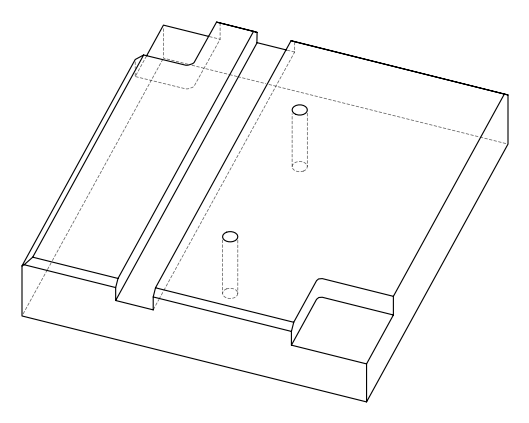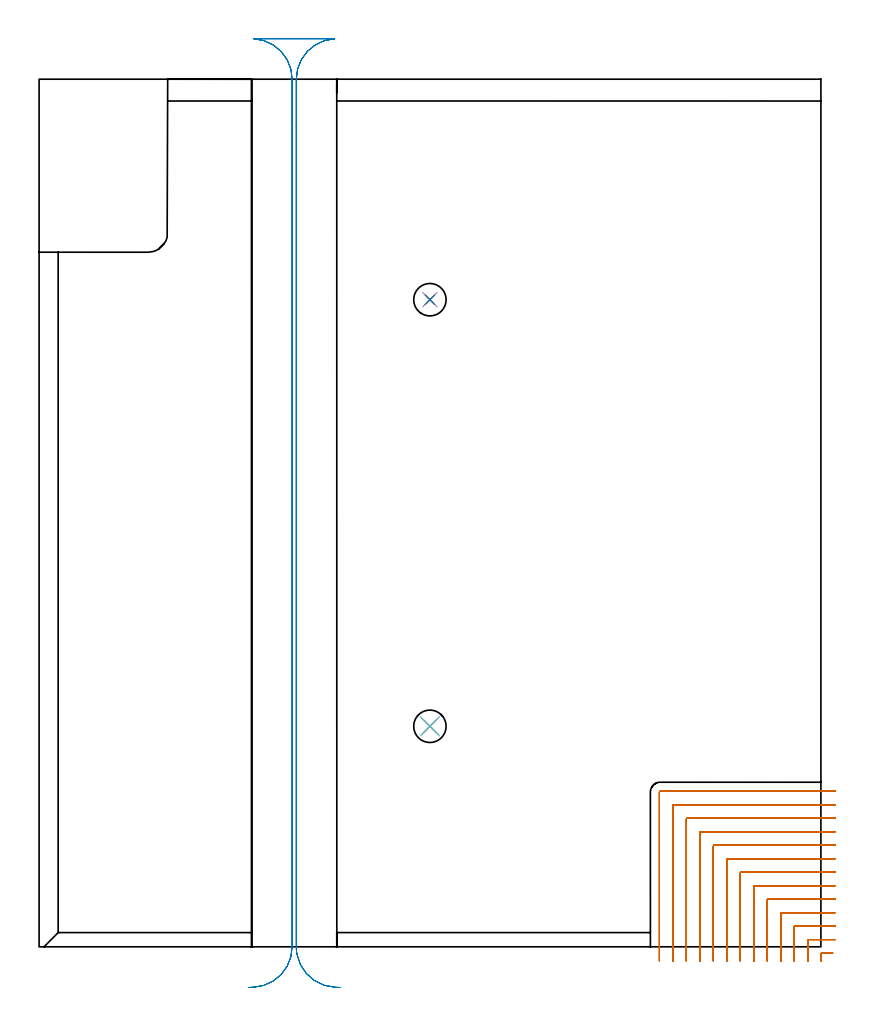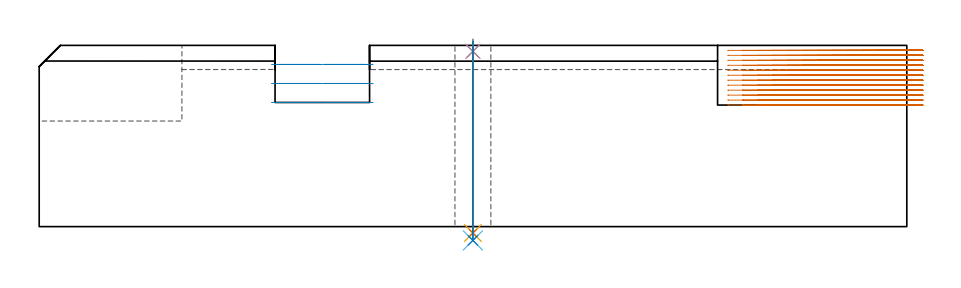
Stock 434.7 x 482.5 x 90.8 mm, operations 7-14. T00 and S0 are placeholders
(PLAN: 14 operations, 8 tool changes, 88.2 min)
(1 AREA_MILL | FG_CHAMFER_SURFACE | UGT0205_001 | 2.9 min | 3832 mm3)
(2 AREA_MILL_1 | FG_CHAMFER_SURFACE_1 | UGT0205_001 | 2.07 min | 4381 mm3)
(3 AREA_MILL_2 | FG_CHAMFER_SURFACE_2 | UGT0205_001 | 4.4 min | 5748 mm3)
(4 AREA_MILL_3 | FG_CHAMFER_SURFACE_3 | UGT0205_001 | 12.51 min | 21789 mm3)
(5 AREA_MILL_4 | FG_CHAMFER_SURFACE_4 | UGT0205_001 | 10.97 min | 20191 mm3)
(6 MILL_CORNER_NOTCH_RECTANGULAR | CORNER_NOTCH_RECTANGULAR | UGT0201_094 | Follow Part, ap 5, ae 75% | 10.12 min | 258895 mm3)
(7 MILL_CORNER_NOTCH_RECTANGULAR_1 | CORNER_NOTCH_RECTANGULAR_1 | NXT0201_013 | Follow Part, ap 2.5, ae 75% | 35.77 min | 259021 mm3)
(8 MILL_RECTANGULAR_SLOT | SLOT_RECTANGULAR | UGT0201_009 | Follow Part, ap 11.25, ae 75% | 7.74 min | 651519 mm3)
(9 SPOT_DRILL | STEP1HOLE | NXT0321_9005460120000 | 0.05 min | 150 mm3)
(10 SPOT_DRILL_1 | STEP1HOLE_1 | NXT0321_9005460120000 | 0.05 min | 151 mm3)
(11 DRILL_THROUGH_HOLE_INTO_CENTER | STEP1HOLE | NXT0301_065 | 0.39 min | 6181 mm3)
(12 DRILL_TO_ENLARGE_THROUGH_HOLE | STEP1HOLE | UGT0301_046 | 0.4 min | 16803 mm3)
(13 DRILL_THROUGH_HOLE_INTO_CENTER_1 | STEP1HOLE_1 | NXT0301_065 | 0.39 min | 6031 mm3)
(14 DRILL_TO_ENLARGE_THROUGH_HOLE_1 | STEP1HOLE_1 | UGT0301_046 | 0.4 min | 16817 mm3)
(TOOL UGT0205_001 | Chamfer Mill 20 x 3 x 45 deg. | D20 FL50 Z2)
(TOOL UGT0201_094 | End mill 20 mm | D20 FL38 Z4)
(TOOL NXT0201_013 | ENDMILL 10mm | D10 FL30 Z4)
(TOOL UGT0201_009 | End Mill 45 mm | D45 FL63 Z6)
(TOOL NXT0321_9005460120000 | NC Spot Drill, 142deg, 12mm, Carbide, Uncoated | D12 PA142 FL30 Z2)
(TOOL NXT0301_065 | Carbide Drill 9.4mm [860.1-0940-075A1-MM 2214] | D9.4 PA140 FL98 Z2)
(TOOL UGT0301_046 | Twist Drill 18 mm | D18 PA118 FL130 Z2)
(OP 7 MILL_CORNER_NOTCH_RECTANGULAR_1)
G17 G21 G94 G90
T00 M6
G54
G17 G0 G90 X441.271 Y-3.5 S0 M3
G43 Z100.8 H0
Z88.308
G94 G1 X438.271 F250.
X435.394
G3 X434.9 Y-3.994 R0.5
G1 Y-4.672
X434.899 Y-4.996
X434.889 Y-7.996
G0 Z100.8
X442.7 Y4.
Z88.308
G1 X439.7
X427.894 F500.
G3 X427.4 Y3.506 R0.5
G1 Y-4.672
X427.399 Y-5.
X427.387 Y-8. F250.
G0 Z100.8
X442.7 Y11.5
Z88.308
G1 X439.7
X420.394 F500.
G3 X419.9 Y11.006 R0.5
G1 Y-4.672
X419.899 Y-5.
X419.886 Y-8. F250.
G0 Z100.8
X442.7 Y19.
Z88.308
G1 X439.7
X412.895 F500.
G3 X412.4 Y18.505 R0.5
G1 Y-4.672
X412.399 Y-5.
X412.385 Y-8. F250.
G0 Z100.8
X442.7 Y26.5
Z88.308
G1 X439.7
X405.395 F500.
G3 X404.9 Y26.005 R0.5
G1 Y-4.672
X404.899 Y-5.
X404.883 Y-8. F250.
G0 Z100.8
X442.7 Y34.
Z88.308
G1 X439.7
X397.895 F500.
G3 X397.4 Y33.505 R0.5
G1 Y-4.672
G2 X397.399 Y-5. R52.5
G1 X397.38 Y-8. F250.
G0 Z100.8
X442.7 Y41.5
Z88.308
G1 X439.7
X390.395 F500.
G3 X389.9 Y41.005 R0.5
G1 Y-4.672
G2 X389.899 Y-5. R45.
G1 X389.877 Y-8. F250.
G0 Z100.8
X442.7 Y49.
Z88.308
G1 X439.7
X382.896 F500.
G3 X382.4 Y48.504 R0.5
G1 Y-4.672
G2 X382.399 Y-5. R37.5
G1 X382.372 Y-8. F250.
G0 Z100.8
X442.7 Y56.5
Z88.308
G1 X439.7
X375.396 F500.
G3 X374.9 Y56.004 R0.5
G1 Y-4.672
G2 X374.898 Y-5. R30.
G1 X374.865 Y-8. F250.
G0 Z100.8
X442.7 Y64.
Z88.308
G1 X439.7
X367.896 F500.
G3 X367.4 Y63.504 R0.5
G1 Y-4.672
G2 X367.398 Y-5. R22.5
G1 X367.354 Y-8. F250.
G0 Z100.8
X442.7 Y71.5
Z88.308
G1 X439.7
X360.396 F500.
G3 X359.9 Y71.004 R0.5
G1 Y-4.672
G2 X359.896 Y-5. R15.
G1 X359.831 Y-7.999 F250.
G0 Z100.8
X442.7 Y79.
Z88.308
G1 X439.7
X352.896 F500.
G3 X352.4 Y78.504 R0.5
G1 Y-4.672
G2 X352.393 Y-5. R7.5
G1 X352.262 Y-7.997 F250.
G0 Z100.8
X442.7 Y86.5
Z88.308
G1 X439.7
X345.396 F500.
G3 X344.9 Y86.004 R0.5
G1 Y-4.672
Y-7.672 F250.
G0 Z100.8
X441.271 Y-3.5
Z85.817
G1 X438.271
X435.394
G3 X434.9 Y-3.994 R0.5
G1 Y-4.996
Y-7.996
G0 Z100.8
X442.7 Y4.
Z85.817
G1 X439.7
X427.894 F500.
G3 X427.4 Y3.506 R0.5
G1 Y-5.
Y-8. F250.
G0 Z100.8
X442.7 Y11.5
Z85.817
G1 X439.7
X420.394 F500.
G3 X419.9 Y11.006 R0.5
G1 Y-5.
Y-8. F250.
G0 Z100.8
X442.7 Y19.
Z85.817
G1 X439.7
X412.895 F500.
G3 X412.4 Y18.505 R0.5
G1 Y-5.
Y-8. F250.
G0 Z100.8
X442.7 Y26.5
Z85.817
G1 X439.7
X405.395 F500.
G3 X404.9 Y26.005 R0.5
G1 Y-5.
Y-8. F250.
G0 Z100.8
X442.7 Y34.
Z85.817
G1 X439.7
X397.895 F500.
G3 X397.4 Y33.505 R0.5
G1 Y-5.
Y-8. F250.
G0 Z100.8
X442.7 Y41.5
Z85.817
G1 X439.7
X390.395 F500.
G3 X389.9 Y41.005 R0.5
G1 Y-5.
Y-8. F250.
G0 Z100.8
X442.7 Y49.
Z85.817
G1 X439.7
X382.896 F500.
G3 X382.4 Y48.504 R0.5
G1 Y-5.
Y-8. F250.
G0 Z100.8
X442.7 Y56.5
Z85.817
G1 X439.7
X375.396 F500.
G3 X374.9 Y56.004 R0.5
G1 Y-5.
Y-8. F250.
G0 Z100.8
X442.7 Y64.
Z85.817
G1 X439.7
X367.896 F500.
G3 X367.4 Y63.504 R0.5
G1 Y-5.
Y-8. F250.
G0 Z100.8
X442.7 Y71.5
Z85.817
G1 X439.7
X360.396 F500.
G3 X359.9 Y71.004 R0.5
G1 Y-5.
Y-8. F250.
G0 Z100.8
X442.7 Y79.
Z85.817
G1 X439.7
X352.896 F500.
G3 X352.4 Y78.504 R0.5
G1 Y-5.
Y-8. F250.
G0 Z100.8
X442.7 Y86.5
Z85.817
G1 X439.7
X345.396 F500.
G3 X344.9 Y86.004 R0.5
G1 Y-5.
Y-8. F250.
G0 Z100.8
X441.271 Y-3.5
Z83.325
G1 X438.271
X435.394
G3 X434.9 Y-3.994 R0.5
G1 Y-4.996
Y-7.996
G0 Z100.8
X442.7 Y4.
Z83.325
G1 X439.7
X427.894 F500.
G3 X427.4 Y3.506 R0.5
G1 Y-5.
Y-8. F250.
G0 Z100.8
X442.7 Y11.5
Z83.325
G1 X439.7
X420.394 F500.
G3 X419.9 Y11.006 R0.5
G1 Y-5.
Y-8. F250.
G0 Z100.8
X442.7 Y19.
Z83.325
G1 X439.7
X412.895 F500.
G3 X412.4 Y18.505 R0.5
G1 Y-5.
Y-8. F250.
G0 Z100.8
X442.7 Y26.5
Z83.325
G1 X439.7
X405.395 F500.
G3 X404.9 Y26.005 R0.5
G1 Y-5.
Y-8. F250.
G0 Z100.8
X442.7 Y34.
Z83.325
G1 X439.7
X397.895 F500.
G3 X397.4 Y33.505 R0.5
G1 Y-5.
Y-8. F250.
G0 Z100.8
X442.7 Y41.5
Z83.325
G1 X439.7
X390.395 F500.
G3 X389.9 Y41.005 R0.5
G1 Y-5.
Y-8. F250.
G0 Z100.8
X442.7 Y49.
Z83.325
G1 X439.7
X382.896 F500.
G3 X382.4 Y48.504 R0.5
G1 Y-5.
Y-8. F250.
G0 Z100.8
X442.7 Y56.5
Z83.325
G1 X439.7
X375.396 F500.
G3 X374.9 Y56.004 R0.5
G1 Y-5.
Y-8. F250.
G0 Z100.8
X442.7 Y64.
Z83.325
G1 X439.7
X367.896 F500.
G3 X367.4 Y63.504 R0.5
G1 Y-5.
Y-8. F250.
G0 Z100.8
X442.7 Y71.5
Z83.325
G1 X439.7
X360.396 F500.
G3 X359.9 Y71.004 R0.5
G1 Y-5.
Y-8. F250.
G0 Z100.8
X442.7 Y79.
Z83.325
G1 X439.7
X352.896 F500.
G3 X352.4 Y78.504 R0.5
G1 Y-5.
Y-8. F250.
G0 Z100.8
X442.7 Y86.5
Z83.325
G1 X439.7
X345.396 F500.
G3 X344.9 Y86.004 R0.5
G1 Y-5.
Y-8. F250.
G0 Z100.8
X441.271 Y-3.5
Z80.833
G1 X438.271
X435.394
G3 X434.9 Y-3.994 R0.5
G1 Y-4.996
Y-7.996
G0 Z100.8
X442.7 Y4.
Z80.833
G1 X439.7
X427.894 F500.
G3 X427.4 Y3.506 R0.5
G1 Y-5.
Y-8. F250.
G0 Z100.8
X442.7 Y11.5
Z80.833
G1 X439.7
X420.394 F500.
G3 X419.9 Y11.006 R0.5
G1 Y-5.
Y-8. F250.
G0 Z100.8
X442.7 Y19.
Z80.833
G1 X439.7
X412.895 F500.
G3 X412.4 Y18.505 R0.5
G1 Y-5.
Y-8. F250.
G0 Z100.8
X442.7 Y26.5
Z80.833
G1 X439.7
X405.395 F500.
G3 X404.9 Y26.005 R0.5
G1 Y-5.
Y-8. F250.
G0 Z100.8
X442.7 Y34.
Z80.833
G1 X439.7
X397.895 F500.
G3 X397.4 Y33.505 R0.5
G1 Y-5.
Y-8. F250.
G0 Z100.8
X442.7 Y41.5
Z80.833
G1 X439.7
X390.395 F500.
G3 X389.9 Y41.005 R0.5
G1 Y-5.
Y-8. F250.
G0 Z100.8
X442.7 Y49.
Z80.833
G1 X439.7
X382.896 F500.
G3 X382.4 Y48.504 R0.5
G1 Y-5.
Y-8. F250.
G0 Z100.8
X442.7 Y56.5
Z80.833
G1 X439.7
X375.396 F500.
G3 X374.9 Y56.004 R0.5
G1 Y-5.
Y-8. F250.
G0 Z100.8
X442.7 Y64.
Z80.833
G1 X439.7
X367.896 F500.
G3 X367.4 Y63.504 R0.5
G1 Y-5.
Y-8. F250.
G0 Z100.8
X442.7 Y71.5
Z80.833
G1 X439.7
X360.396 F500.
G3 X359.9 Y71.004 R0.5
G1 Y-5.
Y-8. F250.
G0 Z100.8
X442.7 Y79.
Z80.833
G1 X439.7
X352.896 F500.
G3 X352.4 Y78.504 R0.5
G1 Y-5.
Y-8. F250.
G0 Z100.8
X442.7 Y86.5
Z80.833
G1 X439.7
X345.396 F500.
G3 X344.9 Y86.004 R0.5
G1 Y-5.
Y-8. F250.
G0 Z100.8
X441.271 Y-3.5
Z78.342
G1 X438.271
X435.394
G3 X434.9 Y-3.994 R0.5
G1 Y-4.996
Y-7.996
G0 Z100.8
X442.7 Y4.
Z78.342
G1 X439.7
X427.894 F500.
G3 X427.4 Y3.506 R0.5
G1 Y-5.
Y-8. F250.
G0 Z100.8
X442.7 Y11.5
Z78.342
G1 X439.7
X420.394 F500.
G3 X419.9 Y11.006 R0.5
G1 Y-5.
Y-8. F250.
G0 Z100.8
X442.7 Y19.
Z78.342
G1 X439.7
X412.895 F500.
G3 X412.4 Y18.505 R0.5
G1 Y-5.
Y-8. F250.
G0 Z100.8
X442.7 Y26.5
Z78.342
G1 X439.7
X405.395 F500.
G3 X404.9 Y26.005 R0.5
G1 Y-5.
Y-8. F250.
G0 Z100.8
X442.7 Y34.
Z78.342
G1 X439.7
X397.895 F500.
G3 X397.4 Y33.505 R0.5
G1 Y-5.
Y-8. F250.
G0 Z100.8
X442.7 Y41.5
Z78.342
G1 X439.7
X390.395 F500.
G3 X389.9 Y41.005 R0.5
G1 Y-5.
Y-8. F250.
G0 Z100.8
X442.7 Y49.
Z78.342
G1 X439.7
X382.896 F500.
G3 X382.4 Y48.504 R0.5
G1 Y-5.
Y-8. F250.
G0 Z100.8
X442.7 Y56.5
Z78.342
G1 X439.7
X375.396 F500.
G3 X374.9 Y56.004 R0.5
G1 Y-5.
Y-8. F250.
G0 Z100.8
X442.7 Y64.
Z78.342
G1 X439.7
X367.896 F500.
G3 X367.4 Y63.504 R0.5
G1 Y-5.
Y-8. F250.
G0 Z100.8
X442.7 Y71.5
Z78.342
G1 X439.7
X360.396 F500.
G3 X359.9 Y71.004 R0.5
G1 Y-5.
Y-8. F250.
G0 Z100.8
X442.7 Y79.
Z78.342
G1 X439.7
X352.896 F500.
G3 X352.4 Y78.504 R0.5
G1 Y-5.
Y-8. F250.
G0 Z100.8
X442.7 Y86.5
Z78.342
G1 X439.7
X345.396 F500.
G3 X344.9 Y86.004 R0.5
G1 Y-5.
Y-8. F250.
G0 Z100.8
X441.271 Y-3.5
Z75.85
G1 X438.271
X435.394
G3 X434.9 Y-3.994 R0.5
G1 Y-4.996
Y-7.996
G0 Z100.8
X442.7 Y4.
Z75.85
G1 X439.7
X427.894 F500.
G3 X427.4 Y3.506 R0.5
G1 Y-5.
Y-8. F250.
G0 Z100.8
X442.7 Y11.5
Z75.85
G1 X439.7
X420.394 F500.
G3 X419.9 Y11.006 R0.5
G1 Y-5.
Y-8. F250.
G0 Z100.8
X442.7 Y19.
Z75.85
G1 X439.7
X412.895 F500.
G3 X412.4 Y18.505 R0.5
G1 Y-5.
Y-8. F250.
G0 Z100.8
X442.7 Y26.5
Z75.85
G1 X439.7
X405.395 F500.
G3 X404.9 Y26.005 R0.5
G1 Y-5.
Y-8. F250.
G0 Z100.8
X442.7 Y34.
Z75.85
G1 X439.7
X397.895 F500.
G3 X397.4 Y33.505 R0.5
G1 Y-5.
Y-8. F250.
G0 Z100.8
X442.7 Y41.5
Z75.85
G1 X439.7
X390.395 F500.
G3 X389.9 Y41.005 R0.5
G1 Y-5.
Y-8. F250.
G0 Z100.8
X442.7 Y49.
Z75.85
G1 X439.7
X382.896 F500.
G3 X382.4 Y48.504 R0.5
G1 Y-5.
Y-8. F250.
G0 Z100.8
X442.7 Y56.5
Z75.85
G1 X439.7
X375.396 F500.
G3 X374.9 Y56.004 R0.5
G1 Y-5.
Y-8. F250.
G0 Z100.8
X442.7 Y64.
Z75.85
G1 X439.7
X367.896 F500.
G3 X367.4 Y63.504 R0.5
G1 Y-5.
Y-8. F250.
G0 Z100.8
X442.7 Y71.5
Z75.85
G1 X439.7
X360.396 F500.
G3 X359.9 Y71.004 R0.5
G1 Y-5.
Y-8. F250.
G0 Z100.8
X442.7 Y79.
Z75.85
G1 X439.7
X352.896 F500.
G3 X352.4 Y78.504 R0.5
G1 Y-5.
Y-8. F250.
G0 Z100.8
X442.7 Y86.5
Z75.85
G1 X439.7
X345.396 F500.
G3 X344.9 Y86.004 R0.5
G1 Y-5.
Y-8. F250.
G0 Z100.8
X441.271 Y-3.5
Z73.358
G1 X438.271
X435.394
G3 X434.9 Y-3.994 R0.5
G1 Y-4.996
Y-7.996
G0 Z100.8
X442.7 Y4.
Z73.358
G1 X439.7
X427.894 F500.
G3 X427.4 Y3.506 R0.5
G1 Y-5.
Y-8. F250.
G0 Z100.8
X442.7 Y11.5
Z73.358
G1 X439.7
X420.394 F500.
G3 X419.9 Y11.006 R0.5
G1 Y-5.
Y-8. F250.
G0 Z100.8
X442.7 Y19.
Z73.358
G1 X439.7
X412.895 F500.
G3 X412.4 Y18.505 R0.5
G1 Y-5.
Y-8. F250.
G0 Z100.8
X442.7 Y26.5
Z73.358
G1 X439.7
X405.395 F500.
G3 X404.9 Y26.005 R0.5
G1 Y-5.
Y-8. F250.
G0 Z100.8
X442.7 Y34.
Z73.358
G1 X439.7
X397.895 F500.
G3 X397.4 Y33.505 R0.5
G1 Y-5.
Y-8. F250.
G0 Z100.8
X442.7 Y41.5
Z73.358
G1 X439.7
X390.395 F500.
G3 X389.9 Y41.005 R0.5
G1 Y-5.
Y-8. F250.
G0 Z100.8
X442.7 Y49.
Z73.358
G1 X439.7
X382.896 F500.
G3 X382.4 Y48.504 R0.5
G1 Y-5.
Y-8. F250.
G0 Z100.8
X442.7 Y56.5
Z73.358
G1 X439.7
X375.396 F500.
G3 X374.9 Y56.004 R0.5
G1 Y-5.
Y-8. F250.
G0 Z100.8
X442.7 Y64.
Z73.358
G1 X439.7
X367.896 F500.
G3 X367.4 Y63.504 R0.5
G1 Y-5.
Y-8. F250.
G0 Z100.8
X442.7 Y71.5
Z73.358
G1 X439.7
X360.396 F500.
G3 X359.9 Y71.004 R0.5
G1 Y-5.
Y-8. F250.
G0 Z100.8
X442.7 Y79.
Z73.358
G1 X439.7
X352.896 F500.
G3 X352.4 Y78.504 R0.5
G1 Y-5.
Y-8. F250.
G0 Z100.8
X442.7 Y86.5
Z73.358
G1 X439.7
X345.396 F500.
G3 X344.9 Y86.004 R0.5
G1 Y-5.
Y-8. F250.
G0 Z100.8
X441.271 Y-3.5
Z70.867
G1 X438.271
X435.394
G3 X434.9 Y-3.994 R0.5
G1 Y-4.996
Y-7.996
G0 Z100.8
X442.7 Y4.
Z70.867
G1 X439.7
X427.894 F500.
G3 X427.4 Y3.506 R0.5
G1 Y-5.
Y-8. F250.
G0 Z100.8
X442.7 Y11.5
Z70.867
G1 X439.7
X420.394 F500.
G3 X419.9 Y11.006 R0.5
G1 Y-5.
Y-8. F250.
G0 Z100.8
X442.7 Y19.
Z70.867
G1 X439.7
X412.895 F500.
G3 X412.4 Y18.505 R0.5
G1 Y-5.
Y-8. F250.
G0 Z100.8
X442.7 Y26.5
Z70.867
G1 X439.7
X405.395 F500.
G3 X404.9 Y26.005 R0.5
G1 Y-5.
Y-8. F250.
G0 Z100.8
X442.7 Y34.
Z70.867
G1 X439.7
X397.895 F500.
G3 X397.4 Y33.505 R0.5
G1 Y-5.
Y-8. F250.
G0 Z100.8
X442.7 Y41.5
Z70.867
G1 X439.7
X390.395 F500.
G3 X389.9 Y41.005 R0.5
G1 Y-5.
Y-8. F250.
G0 Z100.8
X442.7 Y49.
Z70.867
G1 X439.7
X382.896 F500.
G3 X382.4 Y48.504 R0.5
G1 Y-5.
Y-8. F250.
G0 Z100.8
X442.7 Y56.5
Z70.867
G1 X439.7
X375.396 F500.
G3 X374.9 Y56.004 R0.5
G1 Y-5.
Y-8. F250.
G0 Z100.8
X442.7 Y64.
Z70.867
G1 X439.7
X367.896 F500.
G3 X367.4 Y63.504 R0.5
G1 Y-5.
Y-8. F250.
G0 Z100.8
X442.7 Y71.5
Z70.867
G1 X439.7
X360.396 F500.
G3 X359.9 Y71.004 R0.5
G1 Y-5.
Y-8. F250.
G0 Z100.8
X442.7 Y79.
Z70.867
G1 X439.7
X352.896 F500.
G3 X352.4 Y78.504 R0.5
G1 Y-5.
Y-8. F250.
G0 Z100.8
X442.7 Y86.5
Z70.867
G1 X439.7
X345.396 F500.
G3 X344.9 Y86.004 R0.5
G1 Y-5.
Y-8. F250.
G0 Z100.8
X441.271 Y-3.5
Z68.375
G1 X438.271
X435.394
G3 X434.9 Y-3.994 R0.5
G1 Y-4.996
Y-7.996
G0 Z100.8
X442.7 Y4.
Z68.375
G1 X439.7
X427.894 F500.
G3 X427.4 Y3.506 R0.5
G1 Y-5.
Y-8. F250.
G0 Z100.8
X442.7 Y11.5
Z68.375
G1 X439.7
X420.394 F500.
G3 X419.9 Y11.006 R0.5
G1 Y-5.
Y-8. F250.
G0 Z100.8
X442.7 Y19.
Z68.375
G1 X439.7
X412.895 F500.
G3 X412.4 Y18.505 R0.5
G1 Y-5.
Y-8. F250.
G0 Z100.8
X442.7 Y26.5
Z68.375
G1 X439.7
X405.395 F500.
G3 X404.9 Y26.005 R0.5
G1 Y-5.
Y-8. F250.
G0 Z100.8
X442.7 Y34.
Z68.375
G1 X439.7
X397.895 F500.
G3 X397.4 Y33.505 R0.5
G1 Y-5.
Y-8. F250.
G0 Z100.8
X442.7 Y41.5
Z68.375
G1 X439.7
X390.395 F500.
G3 X389.9 Y41.005 R0.5
G1 Y-5.
Y-8. F250.
G0 Z100.8
X442.7 Y49.
Z68.375
G1 X439.7
X382.896 F500.
G3 X382.4 Y48.504 R0.5
G1 Y-5.
Y-8. F250.
G0 Z100.8
X442.7 Y56.5
Z68.375
G1 X439.7
X375.396 F500.
G3 X374.9 Y56.004 R0.5
G1 Y-5.
Y-8. F250.
G0 Z100.8
X442.7 Y64.
Z68.375
G1 X439.7
X367.896 F500.
G3 X367.4 Y63.504 R0.5
G1 Y-5.
Y-8. F250.
G0 Z100.8
X442.7 Y71.5
Z68.375
G1 X439.7
X360.396 F500.
G3 X359.9 Y71.004 R0.5
G1 Y-5.
Y-8. F250.
G0 Z100.8
X442.7 Y79.
Z68.375
G1 X439.7
X352.896 F500.
G3 X352.4 Y78.504 R0.5
G1 Y-5.
Y-8. F250.
G0 Z100.8
X442.7 Y86.5
Z68.375
G1 X439.7
X345.396 F500.
G3 X344.9 Y86.004 R0.5
G1 Y-5.
Y-8. F250.
G0 Z100.8
X441.271 Y-3.5
Z65.883
G1 X438.271
X435.394
G3 X434.9 Y-3.994 R0.5
G1 Y-4.996
Y-7.996
G0 Z100.8
X442.7 Y4.
Z65.883
G1 X439.7
X427.894 F500.
G3 X427.4 Y3.506 R0.5
G1 Y-5.
Y-8. F250.
G0 Z100.8
X442.7 Y11.5
Z65.883
G1 X439.7
X420.394 F500.
G3 X419.9 Y11.006 R0.5
G1 Y-5.
Y-8. F250.
G0 Z100.8
X442.7 Y19.
Z65.883
G1 X439.7
X412.895 F500.
G3 X412.4 Y18.505 R0.5
G1 Y-5.
Y-8. F250.
G0 Z100.8
X442.7 Y26.5
Z65.883
G1 X439.7
X405.395 F500.
G3 X404.9 Y26.005 R0.5
G1 Y-5.
Y-8. F250.
G0 Z100.8
X442.7 Y34.
Z65.883
G1 X439.7
X397.895 F500.
G3 X397.4 Y33.505 R0.5
G1 Y-5.
Y-8. F250.
G0 Z100.8
X442.7 Y41.5
Z65.883
G1 X439.7
X390.395 F500.
G3 X389.9 Y41.005 R0.5
G1 Y-5.
Y-8. F250.
G0 Z100.8
X442.7 Y49.
Z65.883
G1 X439.7
X382.896 F500.
G3 X382.4 Y48.504 R0.5
G1 Y-5.
Y-8. F250.
G0 Z100.8
X442.7 Y56.5
Z65.883
G1 X439.7
X375.396 F500.
G3 X374.9 Y56.004 R0.5
G1 Y-5.
Y-8. F250.
G0 Z100.8
X442.7 Y64.
Z65.883
G1 X439.7
X367.896 F500.
G3 X367.4 Y63.504 R0.5
G1 Y-5.
Y-8. F250.
G0 Z100.8
X442.7 Y71.5
Z65.883
G1 X439.7
X360.396 F500.
G3 X359.9 Y71.004 R0.5
G1 Y-5.
Y-8. F250.
G0 Z100.8
X442.7 Y79.
Z65.883
G1 X439.7
X352.896 F500.
G3 X352.4 Y78.504 R0.5
G1 Y-5.
Y-8. F250.
G0 Z100.8
X442.7 Y86.5
Z65.883
G1 X439.7
X345.396 F500.
G3 X344.9 Y86.004 R0.5
G1 Y-5.
Y-8. F250.
G0 Z100.8
X441.271 Y-3.5
Z63.392
G1 X438.271
X435.394
G3 X434.9 Y-3.994 R0.5
G1 Y-4.996
Y-7.996
G0 Z100.8
X442.7 Y4.
Z63.392
G1 X439.7
X427.894 F500.
G3 X427.4 Y3.506 R0.5
G1 Y-5.
Y-8. F250.
G0 Z100.8
X442.7 Y11.5
Z63.392
G1 X439.7
X420.394 F500.
G3 X419.9 Y11.006 R0.5
G1 Y-5.
Y-8. F250.
G0 Z100.8
X442.7 Y19.
Z63.392
G1 X439.7
X412.895 F500.
G3 X412.4 Y18.505 R0.5
G1 Y-5.
Y-8. F250.
G0 Z100.8
X442.7 Y26.5
Z63.392
G1 X439.7
X405.395 F500.
G3 X404.9 Y26.005 R0.5
G1 Y-5.
Y-8. F250.
G0 Z100.8
X442.7 Y34.
Z63.392
G1 X439.7
X397.895 F500.
G3 X397.4 Y33.505 R0.5
G1 Y-5.
Y-8. F250.
G0 Z100.8
X442.7 Y41.5
Z63.392
G1 X439.7
X390.395 F500.
G3 X389.9 Y41.005 R0.5
G1 Y-5.
Y-8. F250.
G0 Z100.8
X442.7 Y49.
Z63.392
G1 X439.7
X382.896 F500.
G3 X382.4 Y48.504 R0.5
G1 Y-5.
Y-8. F250.
G0 Z100.8
X442.7 Y56.5
Z63.392
G1 X439.7
X375.396 F500.
G3 X374.9 Y56.004 R0.5
G1 Y-5.
Y-8. F250.
G0 Z100.8
X442.7 Y64.
Z63.392
G1 X439.7
X367.896 F500.
G3 X367.4 Y63.504 R0.5
G1 Y-5.
Y-8. F250.
G0 Z100.8
X442.7 Y71.5
Z63.392
G1 X439.7
X360.396 F500.
G3 X359.9 Y71.004 R0.5
G1 Y-5.
Y-8. F250.
G0 Z100.8
X442.7 Y79.
Z63.392
G1 X439.7
X352.896 F500.
G3 X352.4 Y78.504 R0.5
G1 Y-5.
Y-8. F250.
G0 Z100.8
X442.7 Y86.5
Z63.392
G1 X439.7
X345.396 F500.
G3 X344.9 Y86.004 R0.5
G1 Y-5.
Y-8. F250.
G0 Z100.8
X441.271 Y-3.5
Z60.9
G1 X438.271
X435.394
G3 X434.9 Y-3.994 R0.5
G1 Y-4.996
Y-7.996
G0 Z100.8
X442.7 Y4.
Z60.9
G1 X439.7
X427.894 F500.
G3 X427.4 Y3.506 R0.5
G1 Y-5.
Y-8. F250.
G0 Z100.8
X442.7 Y11.5
Z60.9
G1 X439.7
X420.394 F500.
G3 X419.9 Y11.006 R0.5
G1 Y-5.
Y-8. F250.
G0 Z100.8
X442.7 Y19.
Z60.9
G1 X439.7
X412.895 F500.
G3 X412.4 Y18.505 R0.5
G1 Y-5.
Y-8. F250.
G0 Z100.8
X442.7 Y26.5
Z60.9
G1 X439.7
X405.395 F500.
G3 X404.9 Y26.005 R0.5
G1 Y-5.
Y-8. F250.
G0 Z100.8
X442.7 Y34.
Z60.9
G1 X439.7
X397.895 F500.
G3 X397.4 Y33.505 R0.5
G1 Y-5.
Y-8. F250.
G0 Z100.8
X442.7 Y41.5
Z60.9
G1 X439.7
X390.395 F500.
G3 X389.9 Y41.005 R0.5
G1 Y-5.
Y-8. F250.
G0 Z100.8
X442.7 Y49.
Z60.9
G1 X439.7
X382.896 F500.
G3 X382.4 Y48.504 R0.5
G1 Y-5.
Y-8. F250.
G0 Z100.8
X442.7 Y56.5
Z60.9
G1 X439.7
X375.396 F500.
G3 X374.9 Y56.004 R0.5
G1 Y-5.
Y-8. F250.
G0 Z100.8
X442.7 Y64.
Z60.9
G1 X439.7
X367.896 F500.
G3 X367.4 Y63.504 R0.5
G1 Y-5.
Y-8. F250.
G0 Z100.8
X442.7 Y71.5
Z60.9
G1 X439.7
X360.396 F500.
G3 X359.9 Y71.004 R0.5
G1 Y-5.
Y-8. F250.
G0 Z100.8
X442.7 Y79.
Z60.9
G1 X439.7
X352.896 F500.
G3 X352.4 Y78.504 R0.5
G1 Y-5.
Y-8. F250.
G0 Z100.8
X442.7 Y86.5
Z60.9
G1 X439.7
X345.396 F500.
G3 X344.9 Y86.004 R0.5
G1 Y-5.
Y-8. F250.
G0 Z100.8
M5
M2
(OP 8 MILL_RECTANGULAR_SLOT)
G17 G21 G94 G90
T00 M6
G54
G17 G0 G90 X167.334 Y-22.625 S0 M3
G43 Z100.8 H0
Z81.267
G94 G1 X164.338 Y-22.47 F250.
G2 X143.387 Y-4.157 R22.5 F500.
X143. Y0. R22.5 F397.
G1 Y455.819
Y482.4 F500.
G2 X163.378 Y504.8 R22.5
G1 X163.38 Y504.83
G3 X161.602 Y504.9 R22.5
G1 X122.03
G3 X120.289 Y504.833 R22.5
G1 X120.291 Y504.803
G2 X140.7 Y482.4 R22.5
G1 Y0.
G2 X119.362 Y-22.47 R22.5
G1 X116.366 Y-22.625 F250.
G0 X167.335 Z71.733
G1 X164.339 Y-22.47
G2 X143.387 Y-4.157 R22.5 F500.
X143. Y0. R22.5 F386.
G1 Y455.819
Y482.4 F500.
G2 X164.338 Y504.87 R22.5
G1 Y504.9
X119.362
Y504.87
G2 X140.7 Y482.4 R22.5
G1 Y0.
G2 X119.361 Y-22.47 R22.5
G1 X116.365 Y-22.625 F250.
G0 X167.335 Z62.2
G1 X164.339 Y-22.47
G2 X143.387 Y-4.157 R22.5 F500.
X143. Y0. R22.5 F386.
G1 Y455.819
Y482.4 F500.
G2 X164.338 Y504.87 R22.5
G1 Y504.9
X119.362
Y504.87
G2 X140.7 Y482.4 R22.5
G1 Y0.
G2 X119.361 Y-22.47 R22.5
G1 X116.365 Y-22.625 F250.
G0 Z100.8
M5
M2
(OP 9 SPOT_DRILL)
G17 G21 G94 G90
T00 M6
G54
G17 G0 G90 X217.3 Y122.6 S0 M3
G43 Z100.8 H0
G94 G81 G98 Z87.8 F250. R93.8
G80
M5
M2
(OP 10 SPOT_DRILL_1)
G17 G21 G94 G90
T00 M6
G54
G17 G0 G90 X217.3 Y359.8 S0 M3
G43 Z100.8 H0
G94 G81 G98 Z87.8 F250. R93.8
G80
M5
M2
(OP 11 DRILL_THROUGH_HOLE_INTO_CENTER)
G17 G21 G94 G90
T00 M6
G54
G17 G0 G90 X217.3 Y122.6 S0 M3
G43 Z100.8 H1
G94 G73 G98 Z-3.211 F250. Q8.546 R92.8
G80
M5
M2
(OP 12 DRILL_TO_ENLARGE_THROUGH_HOLE)
G17 G21 G94 G90
T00 M6
G54
G17 G0 G90 X217.3 Y122.6 S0 M3
G43 Z100.8 H0
G94 G73 G98 Z-6.908 F250. Q16.285 R92.8
G80
M5
M2
(OP 13 DRILL_THROUGH_HOLE_INTO_CENTER_1)
G17 G21 G94 G90
T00 M6
G54
G17 G0 G90 X217.3 Y359.8 S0 M3
G43 Z100.8 H1
G94 G73 G98 Z-3.211 F250. Q8.546 R92.8
G80
M5
M2
(OP 14 DRILL_TO_ENLARGE_THROUGH_HOLE_1)
G17 G21 G94 G90
T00 M6
G54
G17 G0 G90 X217.3 Y359.8 S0 M3
G43 Z100.8 H0
G94 G73 G98 Z-6.908 F250. Q16.285 R92.8
G80
M5
M2
